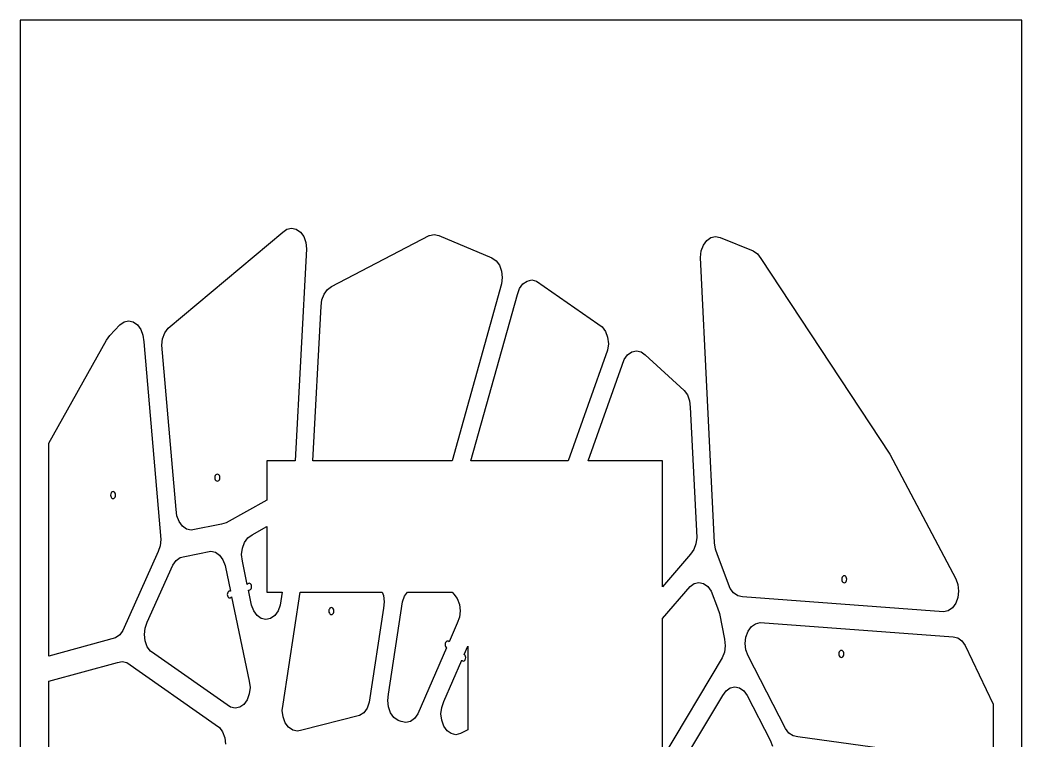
# Model space of a CAD drawing. Header units: metres. Extents: x 5 to 4553, y 5 to 890.
# Drawn here: x 2867 to 3387, y 516 to 890 of the extents above; entities that cross this region are included whole.
import ezdxf

# ---------------------------------------------------------------- set-up
doc = ezdxf.new("R2010")
doc.units = ezdxf.units.M

msp = doc.modelspace()

# ---------------------------------------------------------------- linework, layer by layer
for p, q in [((3387, 890), (2867, 890)), ((2867, 890), (2867, 5)), ((3387, 5), (3387, 890)), ((3003.34, 779.949), (3005.51, 781.483)), ((3005.51, 781.483), (3007.92, 782.012)), ((3007.92, 782.012), (3010.33, 781.483)), ((3010.33, 781.483), (3012.51, 779.949)), ((2943.86, 729.99), (3003.34, 779.949)), ((3012.51, 779.949), (3014.23, 777.56)), ((3014.23, 777.56), (3015.34, 774.549)), ((3028.67, 751.707), (3079.33, 778.152)), ((3079.33, 778.152), (3079.45, 778.196)), ((3079.45, 778.196), (3081.86, 778.725)), ((3081.86, 778.725), (3084.27, 778.196)), ((3084.27, 778.196), (3111.91, 766.608)), ((3221.65, 773.165), (3223.38, 775.554)), ((3223.38, 775.554), (3225.55, 777.088)), ((3225.55, 777.088), (3227.96, 777.617)), ((3227.96, 777.617), (3230.37, 777.088)), ((3230.37, 777.088), (3247.58, 770.133)), ((3015.72, 771.212), (3009.78, 661.262)), ((3015.34, 774.549), (3015.72, 771.212)), ((3220.16, 766.817), (3220.54, 770.154)), ((3220.54, 770.154), (3221.65, 773.165)), ((3247.58, 770.133), (3249.75, 768.599)), ((3111.91, 766.608), (3114.09, 765.074)), ((3114.09, 765.074), (3115.81, 762.685)), ((3227.5, 618.68), (3220.16, 766.817)), ((3249.75, 768.599), (3251.48, 766.21)), ((3251.48, 766.21), (3318.5, 664.723)), ((3115.81, 762.685), (3116.92, 759.674)), ((3116.92, 759.674), (3117.3, 756.337)), ((3117.3, 756.337), (3116.92, 752.999)), ((3128.03, 752.993), (3130.2, 754.527)), ((3130.2, 754.527), (3132.61, 755.056)), ((3132.61, 755.056), (3135.02, 754.527)), ((3135.02, 754.527), (3166.95, 732.26)), ((3024.77, 747.784), (3026.5, 750.173)), ((3026.5, 750.173), (3028.67, 751.707)), ((3116.92, 752.999), (3091.21, 661.262)), ((3125.19, 747.593), (3126.3, 750.604)), ((3126.3, 750.604), (3128.03, 752.993)), ((3023.28, 741.436), (3023.67, 744.773)), ((3023.67, 744.773), (3024.77, 747.784)), ((3100.99, 661.262), (3125.19, 747.593)), ((3018.95, 661.262), (3023.28, 741.436)), ((2918.79, 731.768), (2920.96, 733.302)), ((2920.96, 733.302), (2923.37, 733.831)), ((2923.37, 733.831), (2925.79, 733.302)), ((2925.79, 733.302), (2927.96, 731.768)), ((2913.54, 726.21), (2918.79, 731.768)), ((2927.96, 731.768), (2929.69, 729.379)), ((2929.69, 729.379), (2930.79, 726.368)), ((2942.14, 727.601), (2943.86, 729.99)), ((3166.95, 732.26), (3169.12, 730.726)), ((3169.12, 730.726), (3170.85, 728.337)), ((3170.85, 728.337), (3171.95, 725.326)), ((2882, 670.289), (2911.81, 723.821)), ((2911.81, 723.821), (2913.54, 726.21)), ((2930.79, 726.368), (2931.17, 723.031)), ((2931.17, 723.031), (2940.11, 620.403)), ((2940.61, 721.2), (2940.99, 724.538)), ((2940.99, 724.538), (2942.1, 727.548)), ((2942.1, 727.548), (2942.14, 727.601)), ((3171.95, 725.326), (3172.33, 721.989)), ((2948.03, 635.989), (2940.61, 721.2)), ((3171.95, 718.651), (3151.51, 661.262)), ((3172.33, 721.989), (3171.95, 718.651)), ((3182.32, 716.212), (3184.5, 717.746)), ((3184.5, 717.746), (3186.91, 718.274)), ((3186.91, 718.274), (3189.32, 717.746)), ((3189.32, 717.746), (3191.49, 716.212)), ((3179.49, 710.812), (3180.6, 713.822)), ((3180.6, 713.822), (3182.32, 716.212)), ((3191.49, 716.212), (3211.64, 697.764)), ((3161.83, 661.262), (3179.49, 710.812)), ((3211.64, 697.764), (3213.37, 695.375)), ((3213.37, 695.375), (3214.47, 692.364)), ((3214.47, 692.364), (3214.86, 689.027)), ((3214.86, 689.027), (3218.21, 621.436)), ((2882, 559.755), (2882, 670.289)), ((3009.78, 661.262), (2995.15, 661.262)), ((2995.15, 661.262), (2995.15, 640.755)), ((3091.21, 661.262), (3018.95, 661.262)), ((3151.51, 661.262), (3100.99, 661.262)), ((3200.39, 661.262), (3161.83, 661.262)), ((3200.39, 595.817), (3200.39, 661.262)), ((3318.5, 664.723), (3352.63, 599.916)), ((2968.17, 653.005), (2968.1, 652.448)), ((2968.1, 652.448), (2968.17, 651.892)), ((2968.35, 653.506), (2968.17, 653.005)), ((2968.17, 651.892), (2968.35, 651.39)), ((2968.64, 653.904), (2968.35, 653.506)), ((2968.35, 651.39), (2968.64, 650.992)), ((2969, 654.16), (2968.64, 653.904)), ((2968.64, 650.992), (2969, 650.736)), ((2969.4, 654.248), (2969, 654.16)), ((2969, 650.736), (2969.4, 650.648)), ((2969.8, 654.16), (2969.4, 654.248)), ((2969.4, 650.648), (2969.8, 650.736)), ((2970.17, 653.904), (2969.8, 654.16)), ((2969.8, 650.736), (2970.17, 650.992)), ((2970.45, 653.506), (2970.17, 653.904)), ((2970.17, 650.992), (2970.45, 651.39)), ((2970.64, 653.005), (2970.45, 653.506)), ((2970.45, 651.39), (2970.64, 651.892)), ((2970.7, 652.448), (2970.64, 653.005)), ((2970.64, 651.892), (2970.7, 652.448)), ((2914.54, 644.874), (2914.25, 644.476)), ((2914.9, 645.129), (2914.54, 644.874)), ((2915.3, 645.218), (2914.9, 645.129)), ((2915.71, 645.129), (2915.3, 645.218)), ((2916.07, 644.874), (2915.71, 645.129)), ((2916.36, 644.476), (2916.07, 644.874)), ((2914.07, 643.974), (2914, 643.418)), ((2914, 643.418), (2914.07, 642.861)), ((2914.25, 644.476), (2914.07, 643.974)), ((2914.07, 642.861), (2914.25, 642.36)), ((2914.25, 642.36), (2914.54, 641.961)), ((2914.54, 641.961), (2914.9, 641.706)), ((2914.9, 641.706), (2915.3, 641.618)), ((2915.3, 641.618), (2915.71, 641.706)), ((2915.71, 641.706), (2916.07, 641.961)), ((2916.07, 641.961), (2916.36, 642.36)), ((2916.54, 643.974), (2916.36, 644.476)), ((2916.36, 642.36), (2916.54, 642.861)), ((2916.6, 643.418), (2916.54, 643.974)), ((2916.54, 642.861), (2916.6, 643.418)), ((2995.15, 640.755), (2973.99, 628.921)), ((2948.41, 632.651), (2948.03, 635.989)), ((2949.52, 629.641), (2948.41, 632.651)), ((2951.25, 627.251), (2949.52, 629.641)), ((2953.42, 625.717), (2951.25, 627.251)), ((2955.83, 625.189), (2953.42, 625.717)), ((2971.58, 628.392), (2955.83, 625.189)), ((2973.99, 628.921), (2971.58, 628.392)), ((2987.4, 622.774), (2995.15, 627.11)), ((2995.15, 627.11), (2995.15, 592.969)), ((2940.11, 620.403), (2939.73, 617.065)), ((2982.39, 615.84), (2983.5, 618.851)), ((2983.5, 618.851), (2985.23, 621.24)), ((2985.23, 621.24), (2987.4, 622.774)), ((3218.21, 621.436), (3217.82, 618.099)), ((2938.62, 614.055), (2920.43, 573.171)), ((2939.73, 617.065), (2938.62, 614.055)), ((2952.58, 611.561), (2965.98, 614.286)), ((2965.98, 614.286), (2968.39, 613.758)), ((2968.39, 613.758), (2970.57, 612.224)), ((2982.01, 612.503), (2982.39, 615.84)), ((3216.72, 615.088), (3214.99, 612.699)), ((3217.82, 618.099), (3216.72, 615.088)), ((3227.88, 615.342), (3227.5, 618.68)), ((3228.99, 612.332), (3227.88, 615.342)), ((2946.27, 607.109), (2948, 609.498)), ((2948, 609.498), (2950.17, 611.032)), ((2950.17, 611.032), (2952.58, 611.561)), ((2970.57, 612.224), (2972.29, 609.834)), ((2972.29, 609.834), (2973.4, 606.824)), ((2982.39, 609.166), (2982.01, 612.503)), ((2984.94, 597.022), (2982.39, 609.166)), ((3214.99, 612.699), (3200.39, 595.817)), ((3235.6, 594.972), (3228.99, 612.332)), ((2933.05, 577.396), (2946.27, 607.109)), ((2973.4, 606.824), (2976.2, 593.513)), ((3216.94, 597.494), (3219.35, 598.023)), ((3219.35, 598.023), (3221.76, 597.494)), ((3293.53, 600.247), (3293.46, 599.691)), ((3293.46, 599.691), (3293.53, 599.134)), ((3293.71, 600.749), (3293.53, 600.247)), ((3293.53, 599.134), (3293.71, 598.633)), ((3294, 601.147), (3293.71, 600.749)), ((3293.71, 598.633), (3294, 598.234)), ((3294.36, 601.403), (3294, 601.147)), ((3294, 598.234), (3294.36, 597.979)), ((3294.76, 601.491), (3294.36, 601.403)), ((3295.17, 601.403), (3294.76, 601.491)), ((3295.53, 601.147), (3295.17, 601.403)), ((3295.17, 597.979), (3295.53, 598.234)), ((3295.82, 600.749), (3295.53, 601.147)), ((3295.53, 598.234), (3295.82, 598.633)), ((3296, 600.247), (3295.82, 600.749)), ((3295.82, 598.633), (3296, 599.134)), ((3296.06, 599.691), (3296, 600.247)), ((3296, 599.134), (3296.06, 599.691)), ((3352.63, 599.916), (3353.74, 596.905)), ((2974.79, 592.849), (2974.6, 592.348)), ((2975.07, 593.248), (2974.79, 592.849)), ((2975.44, 593.503), (2975.07, 593.248)), ((2975.84, 593.591), (2975.44, 593.503)), ((2976.2, 593.513), (2975.84, 593.591)), ((2985.15, 597.304), (2984.94, 597.022)), ((2985.51, 597.559), (2985.15, 597.304)), ((2985.91, 597.647), (2985.51, 597.559)), ((2987.21, 586.249), (2985.55, 594.126)), ((2985.55, 594.126), (2985.91, 594.047)), ((2986.31, 597.559), (2985.91, 597.647)), ((2985.91, 594.047), (2986.31, 594.135)), ((2986.68, 597.304), (2986.31, 597.559)), ((2986.31, 594.135), (2986.68, 594.391)), ((2986.96, 596.905), (2986.68, 597.304)), ((2986.68, 594.391), (2986.96, 594.789)), ((2987.15, 596.404), (2986.96, 596.905)), ((2986.96, 594.789), (2987.15, 595.291)), ((2987.21, 595.847), (2987.15, 596.404)), ((2987.15, 595.291), (2987.21, 595.847)), ((2995.15, 592.969), (3003.08, 592.969)), ((3003.08, 592.969), (3002.04, 586.249)), ((3003.5, 534.923), (3012.47, 592.969)), ((3012.47, 592.969), (3054.97, 592.969)), ((3054.97, 592.969), (3055.56, 591.35)), ((3066.55, 590.951), (3068.01, 592.969)), ((3068.01, 592.969), (3091.33, 592.969)), ((3091.33, 592.969), (3092.18, 592.038)), ((3200.39, 579.335), (3214.77, 595.96)), ((3214.77, 595.96), (3216.94, 597.494)), ((3221.76, 597.494), (3223.94, 595.96)), ((3223.94, 595.96), (3225.66, 593.571)), ((3225.66, 593.571), (3228.97, 584.886)), ((3237.32, 592.583), (3235.6, 594.972)), ((3294.36, 597.979), (3294.76, 597.891)), ((3294.76, 597.891), (3295.17, 597.979)), ((3353.74, 596.905), (3354.12, 593.568)), ((3354.12, 593.568), (3353.74, 590.23)), ((2974.6, 592.348), (2974.54, 591.791)), ((2974.54, 591.791), (2974.6, 591.235)), ((2974.6, 591.235), (2974.79, 590.733)), ((2974.79, 590.733), (2975.07, 590.335)), ((2975.07, 590.335), (2975.44, 590.079)), ((2975.44, 590.079), (2975.84, 589.991)), ((2975.84, 589.991), (2976.24, 590.079)), ((2976.24, 590.079), (2976.6, 590.335)), ((2976.6, 590.335), (2976.81, 590.616)), ((2976.81, 590.616), (2986, 546.847)), ((3055.56, 591.35), (3055.94, 588.013)), ((3055.94, 588.013), (3055.56, 584.675)), ((3058.25, 540.081), (3065.44, 587.94)), ((3065.44, 587.94), (3066.55, 590.951)), ((3092.18, 592.038), (3093.9, 589.649)), ((3093.9, 589.649), (3095.01, 586.638)), ((3239.5, 591.049), (3237.32, 592.583)), ((3241.91, 590.52), (3239.5, 591.049)), ((3346.32, 582.768), (3241.91, 590.52)), ((3353.74, 590.23), (3352.63, 587.219)), ((2988.32, 583.238), (2987.21, 586.249)), ((2990.04, 580.849), (2988.32, 583.238)), ((3000.94, 583.238), (2999.21, 580.849)), ((3002.04, 586.249), (3000.94, 583.238)), ((3027.34, 583.755), (3027.28, 583.198)), ((3027.28, 583.198), (3027.34, 582.642)), ((3027.53, 584.256), (3027.34, 583.755)), ((3027.34, 582.642), (3027.53, 582.14)), ((3027.82, 584.655), (3027.53, 584.256)), ((3028.18, 584.91), (3027.82, 584.655)), ((3028.58, 584.998), (3028.18, 584.91)), ((3028.98, 584.91), (3028.58, 584.998)), ((3029.34, 584.655), (3028.98, 584.91)), ((3029.63, 584.256), (3029.34, 584.655)), ((3029.82, 583.755), (3029.63, 584.256)), ((3029.63, 582.14), (3029.82, 582.642)), ((3029.88, 583.198), (3029.82, 583.755)), ((3029.82, 582.642), (3029.88, 583.198)), ((3055.56, 584.675), (3048.22, 535.855)), ((3095.01, 586.638), (3095.39, 583.301)), ((3095.39, 583.301), (3095.01, 579.963)), ((3228.97, 584.886), (3230.08, 581.875)), ((3348.73, 583.296), (3346.32, 582.768)), ((3350.91, 584.83), (3348.73, 583.296)), ((3352.63, 587.219), (3350.91, 584.83)), ((2931.95, 574.385), (2933.05, 577.396)), ((2992.22, 579.315), (2990.04, 580.849)), ((2994.63, 578.786), (2992.22, 579.315)), ((2997.04, 579.315), (2994.63, 578.786)), ((2999.21, 580.849), (2997.04, 579.315)), ((3027.53, 582.14), (3027.82, 581.742)), ((3027.82, 581.742), (3028.18, 581.487)), ((3028.18, 581.487), (3028.58, 581.398)), ((3028.58, 581.398), (3028.98, 581.487)), ((3028.98, 581.487), (3029.34, 581.742)), ((3029.34, 581.742), (3029.63, 582.14)), ((3095.01, 579.963), (3093.9, 576.953)), ((3200.39, 507.036), (3200.39, 579.335)), ((3230.08, 581.875), (3232.59, 568.556)), ((2920.43, 573.171), (2918.71, 570.782)), ((2931.56, 571.048), (2931.95, 574.385)), ((3093.9, 576.953), (3089.68, 567.209)), ((3243.73, 569.722), (3244.84, 572.733)), ((3244.84, 572.733), (3246.56, 575.122)), ((3246.56, 575.122), (3248.74, 576.656)), ((3248.74, 576.656), (3251.15, 577.185)), ((3251.15, 577.185), (3351.23, 569.754)), ((2916.53, 569.248), (2882, 559.755)), ((2918.71, 570.782), (2916.53, 569.248)), ((2931.95, 567.71), (2931.56, 571.048)), ((2933.05, 564.7), (2931.95, 567.71)), ((3087.82, 566.875), (3087.64, 566.373)), ((3088.11, 567.273), (3087.82, 566.875)), ((3088.47, 567.529), (3088.11, 567.273)), ((3088.87, 567.617), (3088.47, 567.529)), ((3089.28, 567.529), (3088.87, 567.617)), ((3089.64, 567.273), (3089.28, 567.529)), ((3089.68, 567.209), (3089.64, 567.273)), ((3232.59, 568.556), (3232.97, 565.218)), ((3243.35, 566.385), (3243.73, 569.722)), ((3351.23, 569.754), (3353.64, 569.225)), ((3353.64, 569.225), (3355.82, 567.691)), ((3355.82, 567.691), (3357.54, 565.302)), ((2934.78, 562.31), (2933.05, 564.7)), ((2936.95, 560.776), (2934.78, 562.31)), ((3088.37, 564.176), (3073.53, 529.877)), ((3087.64, 566.373), (3087.57, 565.817)), ((3087.57, 565.817), (3087.64, 565.261)), ((3087.64, 565.261), (3087.82, 564.759)), ((3087.82, 564.759), (3088.11, 564.361)), ((3088.11, 564.361), (3088.37, 564.176)), ((3097.54, 560.683), (3099.39, 564.959)), ((3099.39, 564.959), (3099.39, 521.622)), ((3232.59, 561.881), (3231.48, 558.87)), ((3232.97, 565.218), (3232.59, 561.881)), ((3243.73, 563.048), (3243.35, 566.385)), ((3244.84, 560.037), (3243.73, 563.048)), ((3292.21, 562.021), (3292.03, 561.519)), ((3292.5, 562.419), (3292.21, 562.021)), ((3292.86, 562.674), (3292.5, 562.419)), ((3293.26, 562.763), (3292.86, 562.674)), ((3293.67, 562.674), (3293.26, 562.763)), ((3294.03, 562.419), (3293.67, 562.674)), ((3294.32, 562.021), (3294.03, 562.419)), ((3294.5, 561.519), (3294.32, 562.021)), ((3357.54, 565.302), (3372, 534.862)), ((2882, 546.756), (2917.62, 556.548)), ((2917.62, 556.548), (2920.03, 557.076)), ((2920.03, 557.076), (2922.44, 556.548)), ((2922.44, 556.548), (2968.26, 524.371)), ((2976.17, 533.238), (2936.95, 560.776)), ((3086.93, 536.179), (3096.23, 557.65)), ((3096.23, 557.65), (3096.27, 557.587)), ((3096.27, 557.587), (3096.64, 557.331)), ((3096.64, 557.331), (3097.04, 557.243)), ((3097.04, 557.243), (3097.44, 557.331)), ((3097.44, 557.331), (3097.8, 557.587)), ((3097.8, 560.499), (3097.54, 560.683)), ((3098.09, 560.101), (3097.8, 560.499)), ((3097.8, 557.587), (3098.09, 557.985)), ((3098.27, 559.599), (3098.09, 560.101)), ((3098.09, 557.985), (3098.27, 558.487)), ((3098.34, 559.043), (3098.27, 559.599)), ((3098.27, 558.487), (3098.34, 559.043)), ((3231.48, 558.87), (3200.39, 507.036)), ((3264.36, 522.29), (3244.84, 560.037)), ((3292.03, 561.519), (3291.96, 560.963)), ((3291.96, 560.963), (3292.03, 560.406)), ((3292.03, 560.406), (3292.21, 559.905)), ((3292.21, 559.905), (3292.5, 559.506)), ((3292.5, 559.506), (3292.86, 559.251)), ((3292.86, 559.251), (3293.26, 559.163)), ((3293.26, 559.163), (3293.67, 559.251)), ((3293.67, 559.251), (3294.03, 559.506)), ((3294.03, 559.506), (3294.32, 559.905)), ((3294.32, 559.905), (3294.5, 560.406)), ((3294.56, 560.963), (3294.5, 561.519)), ((3294.5, 560.406), (3294.56, 560.963)), ((2882, 435.914), (2882, 546.756)), ((2986, 546.847), (2986.38, 543.509)), ((2986.38, 543.509), (2986, 540.172)), ((3231.69, 539.422), (3233.41, 541.811)), ((3233.41, 541.811), (3235.59, 543.345)), ((3235.59, 543.345), (3238, 543.874)), ((3238, 543.874), (3240.41, 543.345)), ((3240.41, 543.345), (3242.58, 541.811)), ((3242.58, 541.811), (3244.31, 539.422)), ((2984.89, 537.161), (2983.16, 534.772)), ((2986, 540.172), (2984.89, 537.161)), ((3048.22, 535.855), (3047.11, 532.844)), ((3057.86, 536.744), (3058.25, 540.081)), ((3058.25, 533.406), (3057.86, 536.744)), ((3085.83, 533.168), (3086.93, 536.179)), ((3200.39, 487.242), (3231.69, 539.422)), ((3244.31, 539.422), (3256.36, 516.13)), ((2978.58, 532.709), (2976.17, 533.238)), ((2980.99, 533.238), (2978.58, 532.709)), ((2983.16, 534.772), (2980.99, 533.238)), ((3003.12, 531.586), (3003.5, 534.923)), ((3003.5, 528.249), (3003.12, 531.586)), ((3045.39, 530.455), (3043.21, 528.921)), ((3047.11, 532.844), (3045.39, 530.455)), ((3059.35, 530.396), (3058.25, 533.406)), ((3085.44, 529.831), (3085.83, 533.168)), ((3372, 534.862), (3372, 510.488)), ((3004.61, 525.238), (3003.5, 528.249)), ((3006.33, 522.849), (3004.61, 525.238)), ((3043.21, 528.921), (3013.33, 521.315)), ((3061.08, 528.006), (3059.35, 530.396)), ((3063.25, 526.472), (3061.08, 528.006)), ((3064.8, 525.954), (3063.25, 526.472)), ((3067.22, 525.425), (3064.8, 525.954)), ((3069.63, 525.954), (3067.22, 525.425)), ((3071.8, 527.488), (3069.63, 525.954)), ((3073.53, 529.877), (3071.8, 527.488)), ((3085.83, 526.493), (3085.44, 529.831)), ((3086.93, 523.483), (3085.83, 526.493)), ((2968.26, 524.371), (2970.44, 522.837)), ((2970.44, 522.837), (2972.16, 520.448)), ((2972.16, 520.448), (2973.27, 517.437)), ((3008.51, 521.315), (3006.33, 522.849)), ((3010.92, 520.786), (3008.51, 521.315)), ((3013.33, 521.315), (3010.92, 520.786)), ((3088.66, 521.093), (3086.93, 523.483)), ((3090.83, 519.559), (3088.66, 521.093)), ((3099.39, 521.622), (3095.65, 519.559)), ((3266.09, 519.901), (3264.36, 522.29)), ((2973.27, 517.437), (2973.65, 514.1)), ((3093.24, 519.031), (3090.83, 519.559)), ((3095.65, 519.559), (3093.24, 519.031)), ((3256.36, 516.13), (3257.46, 513.119)), ((3268.26, 518.367), (3266.09, 519.901)), ((3270.67, 517.838), (3268.26, 518.367)), ((3348.12, 507.172), (3270.67, 517.838))]:
    msp.add_line(p, q)

doc.saveas('drawing.dxf')
